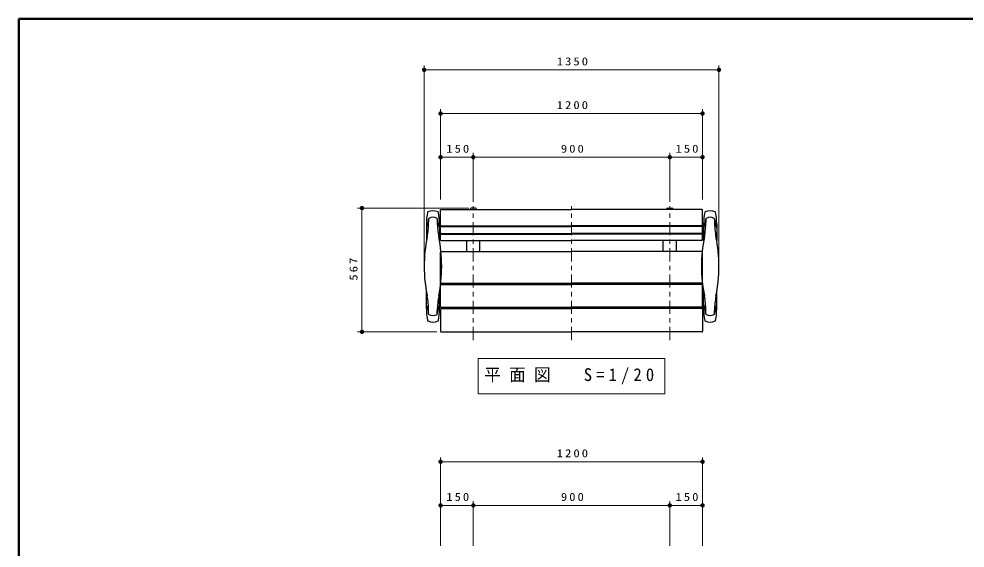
# Model space of a CAD drawing. Units: millimetres on the paper, scale 1:20. Extents: x -385 to 0, y 0 to 267.
# Drawn here: x -385 to -168.3, y 145.8 to 267 of the extents above; entities that cross this region are included whole.
import ezdxf

# ---------------------------------------------------------------- set-up
doc = ezdxf.new("R2010")
doc.units = ezdxf.units.MM
doc.linetypes.add('USER2', pattern=[6, 3, -1, 1, -1])
doc.layers.add('1_20', color=7, linetype='Continuous', lineweight=25)
doc.layers.add('LY_3', color=7, linetype='Continuous', lineweight=13)
doc.styles.add('ＭＳ ゴシック', font='')
doc.styles.get('ＭＳ ゴシック').set_extended_font_data('MS Gothic')

# ---------------------------------------------------------------- blocks, each defined once
blk = doc.blocks.new('filled_dot')
at = {"color": 0, "linetype": 'Continuous', "lineweight": -2, "const_width": 1.25}
blk.add_lwpolyline([(-0.625, 0, 1), (0.625, 0, 1)], format="xyb", close=True, dxfattribs=at)

msp = doc.modelspace()

# ---------------------------------------------------------------- linework, layer by layer
at = {"layer": '1_20', "lineweight": 13}
for p, q in [((-292.175, 211.329), (-292.175, 256.337)), ((-224.675, 211.329), (-224.675, 256.337)), ((-292.175, 255.337), (-224.675, 255.337)), ((-288.425, 225.666), (-288.425, 246.337)), ((-288.425, 245.337), (-228.425, 245.337)), ((-228.425, 225.666), (-228.425, 246.337)), ((-280.925, 225.115), (-280.925, 236.337)), ((-235.925, 225.115), (-235.925, 236.337)), ((-288.425, 235.337), (-280.925, 235.337)), ((-280.925, 235.337), (-235.925, 235.337)), ((-235.925, 235.337), (-228.425, 235.337)), ((-281.925, 223.701), (-307.425, 223.701)), ((-306.425, 195.341), (-306.425, 223.701)), ((-289.275, 195.341), (-307.425, 195.341)), ((-279.825, 189.257), (-279.825, 181.123)), ((-237.025, 189.257), (-279.825, 189.257)), ((-237.025, 181.123), (-237.025, 189.257)), ((-279.825, 181.123), (-237.025, 181.123)), ((-288.425, 146.35), (-288.425, 166.6)), ((-288.425, 165.6), (-228.425, 165.6)), ((-228.425, 146.35), (-228.425, 166.6)), ((-280.925, 146.336), (-280.925, 156.6)), ((-280.925, 148.583), (-280.925, 156.6)), ((-235.925, 146.336), (-235.925, 156.6)), ((-288.425, 155.6), (-280.925, 155.6)), ((-280.925, 155.6), (-235.925, 155.6)), ((-235.925, 155.6), (-228.425, 155.6))]:
    msp.add_line(p, q, dxfattribs=at)
at = {"layer": '1_20'}
for p, q in [((-288.425, 216.412), (-288.425, 223.396)), ((-288.275, 223.352), (-258.425, 223.352)), ((-281.675, 223.352), (-281.675, 223.451)), ((-280.425, 223.701), (-281.425, 223.701)), ((-280.175, 223.352), (-280.175, 223.451)), ((-228.575, 223.352), (-258.425, 223.352)), ((-236.675, 223.352), (-236.675, 223.451)), ((-236.425, 223.701), (-235.425, 223.701)), ((-235.175, 223.352), (-235.175, 223.451)), ((-228.425, 216.412), (-228.425, 223.396)), ((-288.275, 219.607), (-258.425, 219.607)), ((-288.275, 219.489), (-258.425, 219.489)), ((-228.575, 219.607), (-258.425, 219.607)), ((-228.575, 219.489), (-258.425, 219.489)), ((-288.275, 217.858), (-258.425, 217.858)), ((-288.275, 217.708), (-258.425, 217.708)), ((-228.575, 217.858), (-258.425, 217.858)), ((-228.575, 217.708), (-258.425, 217.708)), ((-288.275, 216.262), (-258.425, 216.262)), ((-282.425, 213.764), (-282.425, 216.262)), ((-279.425, 213.764), (-279.425, 216.262)), ((-228.575, 216.262), (-258.425, 216.262)), ((-237.425, 213.764), (-237.425, 216.262)), ((-234.425, 213.764), (-234.425, 216.262)), ((-288.425, 206.672), (-288.425, 213.614)), ((-288.275, 213.764), (-258.425, 213.764)), ((-228.575, 213.764), (-258.425, 213.764)), ((-228.425, 206.672), (-228.425, 213.614)), ((-288.425, 201.011), (-288.425, 206.055)), ((-288.275, 206.522), (-258.425, 206.522)), ((-288.275, 206.205), (-258.425, 206.205)), ((-282.425, 206.205), (-282.425, 206.522)), ((-279.425, 206.205), (-279.425, 206.522)), ((-259.375, 206.205), (-259.375, 206.522)), ((-228.575, 206.522), (-258.425, 206.522)), ((-228.575, 206.205), (-258.425, 206.205)), ((-257.475, 206.205), (-257.475, 206.522)), ((-237.425, 206.205), (-237.425, 206.522)), ((-234.425, 206.205), (-234.425, 206.522)), ((-228.425, 201.011), (-228.425, 206.055)), ((-288.425, 200.538), (-288.425, 195.491)), ((-288.275, 200.986), (-258.425, 200.986)), ((-288.275, 200.861), (-258.425, 200.861)), ((-288.275, 200.688), (-258.425, 200.688)), ((-282.425, 200.688), (-282.425, 200.861)), ((-279.425, 200.688), (-279.425, 200.861)), ((-259.375, 200.688), (-259.375, 200.861)), ((-228.575, 200.986), (-258.425, 200.986)), ((-228.575, 200.861), (-258.425, 200.861)), ((-228.575, 200.688), (-258.425, 200.688)), ((-257.475, 200.688), (-257.475, 200.861)), ((-237.425, 200.688), (-237.425, 200.861)), ((-234.425, 200.688), (-234.425, 200.861)), ((-228.425, 200.538), (-228.425, 195.491)), ((-288.275, 195.341), (-258.425, 195.341)), ((-228.575, 195.341), (-258.425, 195.341))]:
    msp.add_line(p, q, dxfattribs=at)
at = {"layer": '1_20', "linetype": 'USER2', "lineweight": 13}
for p, q in [((-280.925, 193.475), (-280.925, 224.115)), ((-258.425, 193.475), (-258.425, 224.159)), ((-235.925, 193.475), (-235.925, 224.115))]:
    msp.add_line(p, q, dxfattribs=at)
at = {"layer": '1_20', "color": 4}
for p, q in [((-291.175, 221.185), (-291.175, 220.44)), ((-289.175, 221.185), (-289.175, 220.44)), ((-227.675, 221.185), (-227.675, 220.44)), ((-225.675, 221.185), (-225.675, 220.44)), ((-291.675, 220.068), (-291.675, 216.183)), ((-288.675, 220.068), (-288.675, 216.183)), ((-228.175, 220.068), (-228.175, 216.183)), ((-225.175, 220.068), (-225.175, 216.183)), ((-291.675, 200.59), (-291.675, 204.474)), ((-288.675, 200.59), (-288.675, 204.474)), ((-228.175, 200.59), (-228.175, 204.474)), ((-225.175, 200.59), (-225.175, 204.474)), ((-291.175, 199.472), (-291.175, 200.217)), ((-289.175, 199.472), (-289.175, 200.217)), ((-227.675, 199.472), (-227.675, 200.217)), ((-225.675, 199.472), (-225.675, 200.217))]:
    msp.add_line(p, q, dxfattribs=at)
at = {"layer": '1_20'}
for centre, radius, start, end in [((-288.275, 223.202), 0.15, 90, 180), ((-281.425, 223.451), 0.25, 90, 180), ((-280.425, 223.451), 0.25, 0, 90), ((-236.425, 223.451), 0.25, 90, 180), ((-235.425, 223.451), 0.25, 0, 90), ((-228.575, 223.202), 0.15, 0, 90), ((-288.275, 219.757), 0.15, 180, 270), ((-288.275, 219.639), 0.15, 180, 270), ((-228.575, 219.757), 0.15, 270, 0), ((-228.575, 219.639), 0.15, 270, 0), ((-288.275, 218.008), 0.15, 180, 270), ((-288.275, 217.858), 0.15, 180, 270), ((-228.575, 218.008), 0.15, 270, 0), ((-228.575, 217.858), 0.15, 270, 0), ((-288.275, 216.412), 0.15, 180, 270), ((-228.575, 216.412), 0.15, 270, 0), ((-288.275, 213.614), 0.15, 90, 180), ((-228.575, 213.614), 0.15, 0, 90), ((-288.275, 206.672), 0.15, 180, 270), ((-288.275, 206.055), 0.15, 90, 180), ((-228.575, 206.672), 0.15, 270, 0), ((-228.575, 206.055), 0.15, 0, 90), ((-288.275, 201.136), 0.15, 180, 270), ((-288.275, 201.011), 0.15, 180, 270), ((-288.275, 200.538), 0.15, 90, 180), ((-228.575, 201.136), 0.15, 270, 0), ((-228.575, 201.011), 0.15, 270, 0), ((-228.575, 200.538), 0.15, 0, 90), ((-288.275, 195.491), 0.15, 180, 270), ((-228.575, 195.491), 0.15, 270, 0)]:
    msp.add_arc(centre, radius, start, end, dxfattribs=at)
at = {"layer": '1_20', "color": 4}
for centre, radius, start, end in [((-277.773, 220.068), 13.902, 169.05833, 180), ((-294.98, 221.089), 3.805, 330.87712, 0), ((-291.275, 222.678), 0.15, 116.11733, 169.05833), ((-290.175, 220.434), 2.649, 63.88267, 116.11733), ((-291.025, 221.185), 0.15, 122.77908, 180), ((-290.175, 219.865), 1.72, 57.22092, 122.77908), ((-289.325, 221.185), 0.15, 0, 57.22092), ((-285.37, 221.089), 3.805, 180, 209.12288), ((-289.075, 222.678), 0.15, 10.94167, 63.88267), ((-302.577, 220.068), 13.902, 0, 10.94167), ((-214.273, 220.068), 13.902, 169.05833, 180), ((-231.48, 221.089), 3.805, 330.87712, 0), ((-227.775, 222.678), 0.15, 116.11733, 169.05833), ((-226.675, 220.434), 2.649, 63.88267, 116.11733), ((-227.525, 221.185), 0.15, 122.77908, 180), ((-226.675, 219.865), 1.72, 57.22092, 122.77908), ((-225.825, 221.185), 0.15, 0, 57.22092), ((-221.87, 221.089), 3.805, 180, 209.12288), ((-225.575, 222.678), 0.15, 10.94167, 63.88267), ((-239.077, 220.068), 13.902, 0, 10.94167), ((-308.273, 220.44), 17.098, 348.70424, 0), ((-272.076, 220.44), 17.098, 180, 191.29576), ((-244.773, 220.44), 17.098, 348.70424, 0), ((-208.576, 220.44), 17.098, 180, 191.29576), ((-257.649, 210.329), 34.526, 168.70424, 191.29576), ((-322.7, 210.329), 34.526, 348.70424, 11.29576), ((-194.149, 210.329), 34.526, 168.70424, 191.29576), ((-259.2, 210.329), 34.526, 348.70424, 11.29576), ((-308.273, 200.217), 17.098, 0, 11.29576), ((-272.076, 200.217), 17.098, 168.70424, 180), ((-244.773, 200.217), 17.098, 0, 11.29576), ((-208.576, 200.217), 17.098, 168.70424, 180), ((-277.773, 200.59), 13.902, 180, 190.94167), ((-294.98, 199.568), 3.805, 0, 29.12288), ((-291.025, 199.472), 0.15, 180, 237.22092), ((-289.325, 199.472), 0.15, 302.77908, 0), ((-285.37, 199.568), 3.805, 150.87712, 180), ((-302.577, 200.59), 13.902, 349.05833, 0), ((-214.273, 200.59), 13.902, 180, 190.94167), ((-231.48, 199.568), 3.805, 0, 29.12288), ((-227.525, 199.472), 0.15, 180, 237.22092), ((-225.825, 199.472), 0.15, 302.77908, 0), ((-221.87, 199.568), 3.805, 150.87712, 180), ((-239.077, 200.59), 13.902, 349.05833, 0), ((-291.275, 197.979), 0.15, 190.94167, 243.88267), ((-290.175, 200.223), 2.649, 243.88267, 296.11733), ((-290.175, 200.792), 1.72, 237.22092, 302.77908), ((-289.075, 197.979), 0.15, 296.11733, 349.05833), ((-227.775, 197.979), 0.15, 190.94167, 243.88267), ((-226.675, 200.223), 2.649, 243.88267, 296.11733), ((-226.675, 200.792), 1.72, 237.22092, 302.77908), ((-225.575, 197.979), 0.15, 296.11733, 349.05833)]:
    msp.add_arc(centre, radius, start, end, dxfattribs=at)
at = {"layer": 'LY_3', "lineweight": 50}
for p, q in [((-385, 267), (-385, 0)), ((0, 267), (-385, 267))]:
    msp.add_line(p, q, dxfattribs=at)

# ---------------------------------------------------------------- block references
at = {"layer": '1_20', "lineweight": 13, "xscale": 0.4, "yscale": 0.4}
for p in [(-292.175, 255.337), (-288.425, 245.337), (-288.425, 235.337), (-280.925, 235.337), (-235.925, 235.337), (-288.425, 165.6), (-288.425, 155.6), (-280.925, 155.6), (-235.925, 155.6)]:
    msp.add_blockref('filled_dot', p, dxfattribs=at)
for p, rotation in [((-224.675, 255.337), 180), ((-228.425, 245.337), 180), ((-280.925, 235.337), 180), ((-235.925, 235.337), 180), ((-228.425, 235.337), 180), ((-306.425, 223.701), 270), ((-306.425, 195.341), 90), ((-228.425, 165.6), 180), ((-280.925, 155.6), 180), ((-235.925, 155.6), 180), ((-228.425, 155.6), 180)]:
    msp.add_blockref('filled_dot', p, dxfattribs=dict(at, rotation=rotation))

# ---------------------------------------------------------------- texts
at = {"layer": '1_20', "style": 'ＭＳ ゴシック'}
for s, insert, char_height, attachment_point in [('\\T1.33;\\W1.15;1350', (-258.001, 256.337), 1.833, 8), ('\\T1.33;\\W1.15;1200', (-258.004, 246.337), 1.833, 8), ('\\T1.33;\\W1.15;150', (-284.254, 236.337), 1.833, 8), ('\\T1.33;\\W1.15;900', (-258.008, 236.337), 1.833, 8), ('\\T1.33;\\W1.15;150', (-231.754, 236.337), 1.833, 8), ('\\T1.5;\\W0.95;平面図\u3000S=1/20', (-278.425, 185.19), 2.933, 4), ('\\T1.33;\\W1.15;1200', (-258.004, 166.6), 1.833, 8), ('\\T1.33;\\W1.15;150', (-284.254, 156.6), 1.833, 8), ('\\T1.33;\\W1.15;900', (-258.008, 156.6), 1.833, 8), ('\\T1.33;\\W1.15;150', (-231.754, 156.6), 1.833, 8)]:
    msp.add_mtext(s, dxfattribs=dict(at, insert=insert, char_height=char_height, attachment_point=attachment_point))
at = {"layer": '1_20', "insert": (-307.425, 209.937), "char_height": 1.833, "attachment_point": 8, "rotation": 90, "style": 'ＭＳ ゴシック'}
msp.add_mtext('\\T1.33;\\W1.15;567', dxfattribs=at)

doc.saveas('drawing.dxf')
